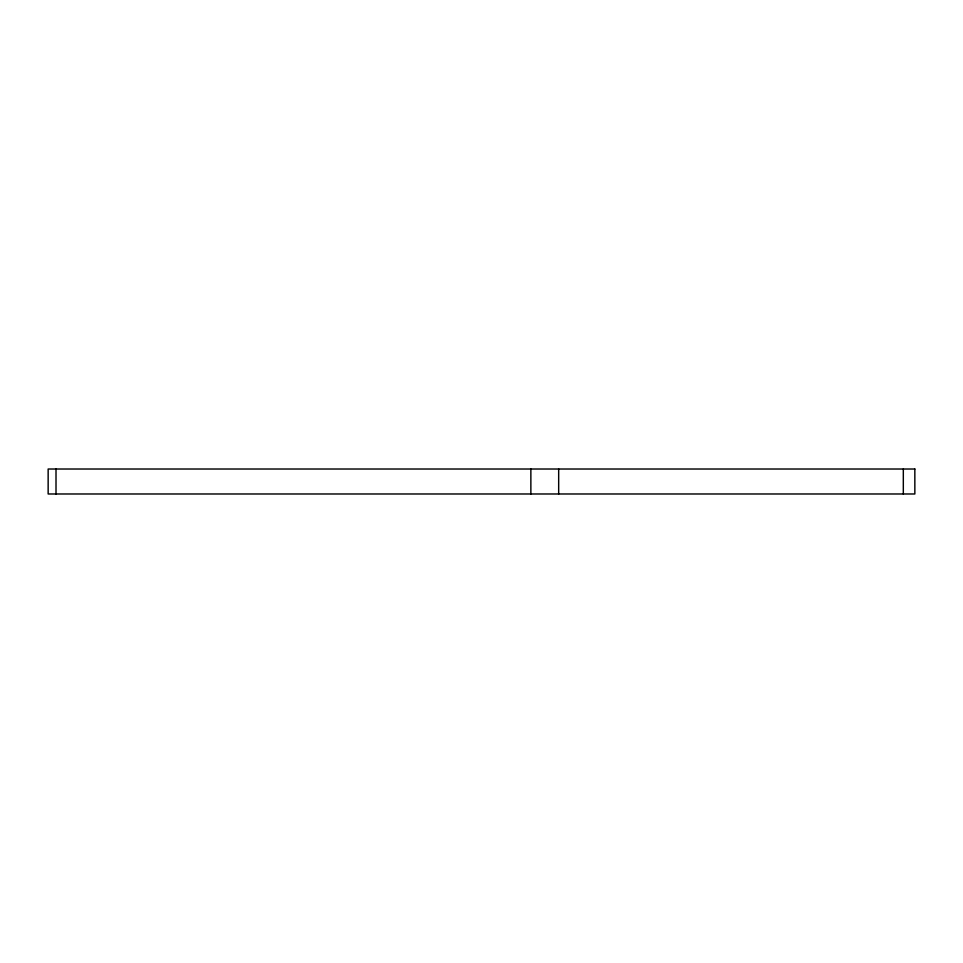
<?xml version="1.0" encoding="UTF-8"?>
<svg xmlns="http://www.w3.org/2000/svg" width="963" height="963" viewBox="0 0 963 963"><rect width="100%" height="100%" fill="white"/><g stroke="black" fill="none" stroke-linecap="round" stroke-linejoin="round"><path stroke-width="1.44" d="M903.318 469.017L903.318 493.983M558.672 469.017L558.672 493.983M530.866 469.017L530.866 493.983M56.01 469.017L56.01 493.983M914.85 469.017L48.15 469.017L48.15 493.983L914.85 493.983L914.838 469.017"/></g></svg>
